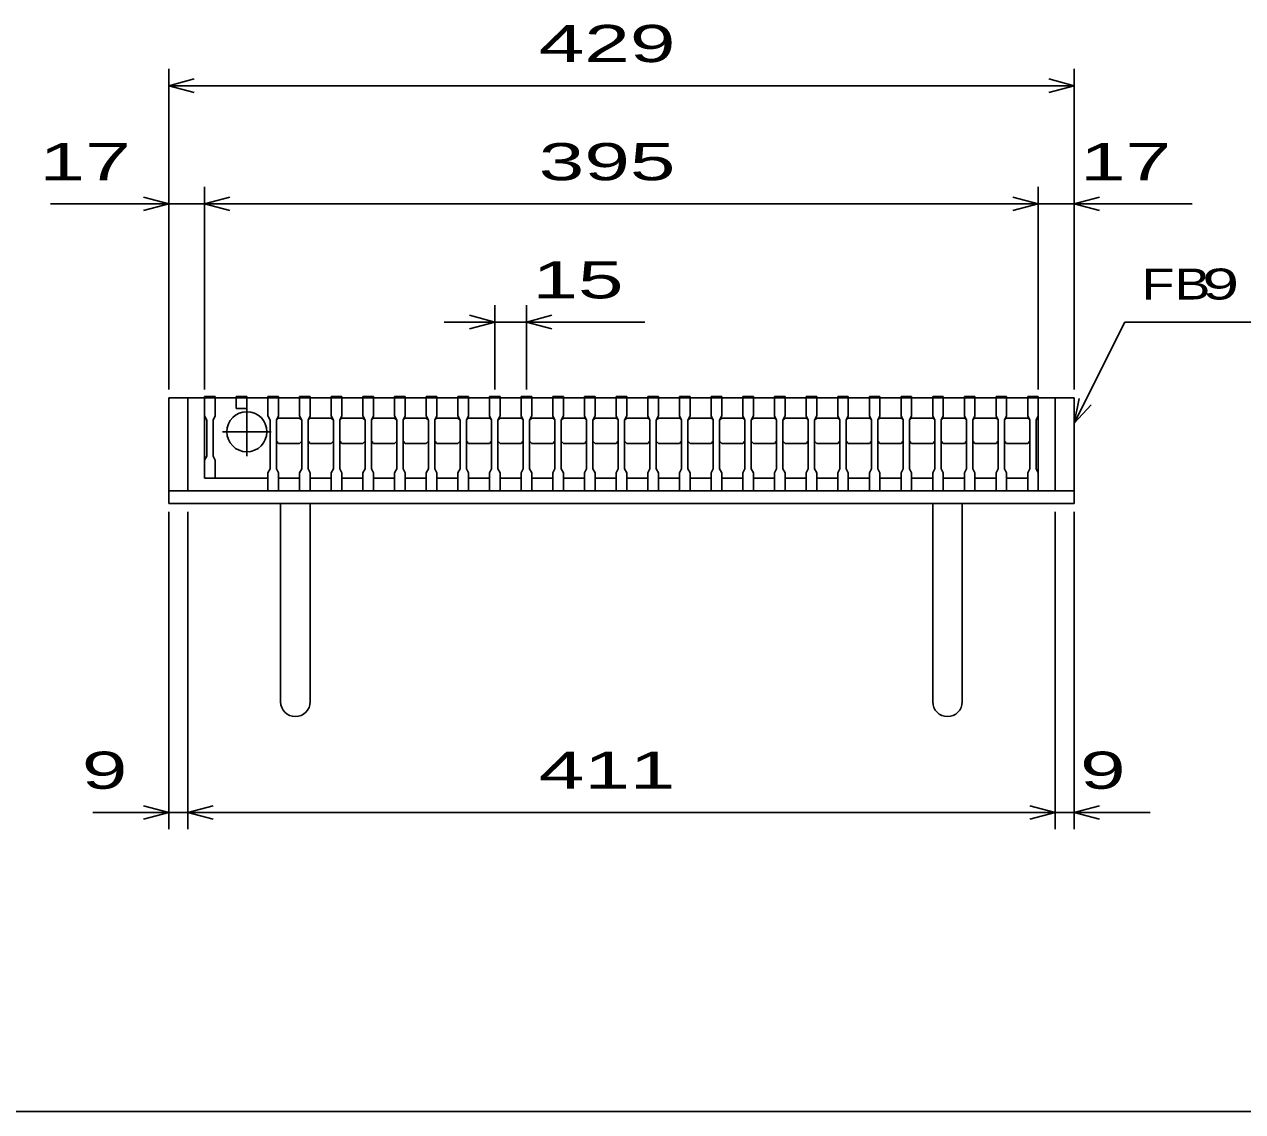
# Model space of a CAD drawing. Units: millimetres, scale not verified. Extents: x -1456 to 1389, y -1026 to 839.
# Drawn here: x -1016 to -439, y -921 to -406 of the extents above; entities that cross this region are included whole.
import ezdxf
from ezdxf.enums import TextEntityAlignment as Align

# ---------------------------------------------------------------- set-up
doc = ezdxf.new("R2010")
doc.units = ezdxf.units.MM
doc.header["$LTSCALE"] = 8
for name, color, linetype, lineweight in [('0_2', 150, 'Continuous', 25), ('16', 3, 'Continuous', 25), ('19', 6, 'Continuous', 25), ('22', 4, 'Continuous', 25)]:
    doc.layers.add(name, color=color, linetype=linetype, lineweight=lineweight)
doc.styles.add('ベクトル', font='')
doc.styles.get('ベクトル').set_extended_font_data('ベクトル')

msp = doc.modelspace()

# ---------------------------------------------------------------- linework, layer by layer
at = {"layer": '0_2'}
msp.add_line((1388.8, -921.2), (-1379.2, -921.2), dxfattribs=at)
at = {"layer": '16'}
for p, q in [((-931, -583), (-931, -582.3)), ((-931, -582.3), (-926, -582.3)), ((-931, -583), (-931, -591.5)), ((-926, -583), (-931, -583)), ((-931, -583), (-931, -621)), ((-931, -583), (-536, -583)), ((-927, -583), (-902, -583)), ((-926, -582.3), (-926, -583)), ((-926, -591.5), (-926, -583)), ((-916, -583), (-916, -582.3)), ((-916, -582.3), (-911, -582.3)), ((-916, -583), (-916, -588)), ((-911, -583), (-916, -583)), ((-911, -582.3), (-911, -583)), ((-911, -588), (-911, -583)), ((-901, -583), (-901, -582.3)), ((-901, -582.3), (-896, -582.3)), ((-901, -583), (-901, -591.5)), ((-896, -583), (-901, -583)), ((-896, -582.3), (-896, -583)), ((-896, -591.5), (-896, -583)), ((-886, -583), (-886, -582.3)), ((-886, -582.3), (-881, -582.3)), ((-886, -583), (-886, -591.5)), ((-881, -583), (-886, -583)), ((-881, -582.3), (-881, -583)), ((-881, -591.5), (-881, -583)), ((-871, -583), (-871, -582.3)), ((-871, -582.3), (-866, -582.3)), ((-871, -583), (-871, -591.5)), ((-866, -583), (-871, -583)), ((-866, -582.3), (-866, -583)), ((-866, -591.5), (-866, -583)), ((-856, -583), (-856, -582.3)), ((-856, -582.3), (-851, -582.3)), ((-856, -583), (-856, -591.5)), ((-851, -583), (-856, -583)), ((-851, -582.3), (-851, -583)), ((-851, -591.5), (-851, -583)), ((-841, -583), (-841, -582.3)), ((-841, -582.3), (-836, -582.3)), ((-841, -583), (-841, -591.5)), ((-836, -583), (-841, -583)), ((-836, -582.3), (-836, -583)), ((-836, -591.5), (-836, -583)), ((-826, -583), (-826, -582.3)), ((-826, -582.3), (-821, -582.3)), ((-826, -583), (-826, -591.5)), ((-821, -583), (-826, -583)), ((-821, -582.3), (-821, -583)), ((-821, -591.5), (-821, -583)), ((-811, -583), (-811, -582.3)), ((-811, -582.3), (-806, -582.3)), ((-811, -583), (-811, -591.5)), ((-806, -583), (-811, -583)), ((-806, -582.3), (-806, -583)), ((-806, -591.5), (-806, -583)), ((-796, -583), (-796, -582.3)), ((-796, -582.3), (-791, -582.3)), ((-796, -583), (-796, -591.5)), ((-791, -583), (-796, -583)), ((-791, -582.3), (-791, -583)), ((-791, -591.5), (-791, -583)), ((-781, -583), (-781, -582.3)), ((-781, -582.3), (-776, -582.3)), ((-781, -583), (-781, -591.5)), ((-776, -583), (-781, -583)), ((-776, -582.3), (-776, -583)), ((-776, -591.5), (-776, -583)), ((-766, -583), (-766, -582.3)), ((-766, -582.3), (-761, -582.3)), ((-766, -583), (-766, -591.5)), ((-761, -583), (-766, -583)), ((-761, -582.3), (-761, -583)), ((-761, -591.5), (-761, -583)), ((-751, -583), (-751, -582.3)), ((-751, -582.3), (-746, -582.3)), ((-751, -583), (-751, -591.5)), ((-746, -583), (-751, -583)), ((-746, -582.3), (-746, -583)), ((-746, -591.5), (-746, -583)), ((-736, -583), (-736, -582.3)), ((-736, -582.3), (-731, -582.3)), ((-736, -583), (-736, -591.5)), ((-731, -583), (-736, -583)), ((-731, -582.3), (-731, -583)), ((-731, -591.5), (-731, -583)), ((-721, -583), (-721, -582.3)), ((-721, -582.3), (-716, -582.3)), ((-721, -583), (-721, -591.5)), ((-716, -583), (-721, -583)), ((-716, -582.3), (-716, -583)), ((-716, -591.5), (-716, -583)), ((-706, -583), (-706, -582.3)), ((-706, -582.3), (-701, -582.3)), ((-706, -583), (-706, -591.5)), ((-701, -583), (-706, -583)), ((-701, -582.3), (-701, -583)), ((-701, -591.5), (-701, -583)), ((-691, -583), (-691, -582.3)), ((-691, -582.3), (-686, -582.3)), ((-691, -583), (-691, -591.5)), ((-686, -583), (-691, -583)), ((-686, -582.3), (-686, -583)), ((-686, -591.5), (-686, -583)), ((-676, -583), (-676, -582.3)), ((-676, -582.3), (-671, -582.3)), ((-676, -583), (-676, -591.5)), ((-671, -583), (-676, -583)), ((-671, -582.3), (-671, -583)), ((-671, -591.5), (-671, -583)), ((-661, -583), (-661, -582.3)), ((-661, -582.3), (-656, -582.3)), ((-661, -583), (-661, -591.5)), ((-656, -583), (-661, -583)), ((-656, -582.3), (-656, -583)), ((-656, -591.5), (-656, -583)), ((-646, -583), (-646, -582.3)), ((-646, -582.3), (-641, -582.3)), ((-646, -583), (-646, -591.5)), ((-641, -583), (-646, -583)), ((-641, -582.3), (-641, -583)), ((-641, -591.5), (-641, -583)), ((-631, -583), (-631, -582.3)), ((-631, -582.3), (-626, -582.3)), ((-631, -583), (-631, -591.5)), ((-626, -583), (-631, -583)), ((-626, -582.3), (-626, -583)), ((-626, -591.5), (-626, -583)), ((-616, -583), (-616, -582.3)), ((-616, -582.3), (-611, -582.3)), ((-616, -583), (-616, -591.5)), ((-611, -583), (-616, -583)), ((-611, -582.3), (-611, -583)), ((-611, -591.5), (-611, -583)), ((-601, -583), (-601, -582.3)), ((-601, -582.3), (-596, -582.3)), ((-601, -583), (-601, -591.5)), ((-596, -583), (-601, -583)), ((-596, -582.3), (-596, -583)), ((-596, -591.5), (-596, -583)), ((-586, -583), (-586, -582.3)), ((-586, -582.3), (-581, -582.3)), ((-586, -583), (-586, -591.5)), ((-581, -583), (-586, -583)), ((-581, -582.3), (-581, -583)), ((-581, -591.5), (-581, -583)), ((-571, -583), (-571, -582.3)), ((-571, -582.3), (-566, -582.3)), ((-571, -583), (-571, -591.5)), ((-566, -583), (-571, -583)), ((-566, -582.3), (-566, -583)), ((-566, -591.5), (-566, -583)), ((-556, -583), (-556, -582.3)), ((-556, -582.3), (-551, -582.3)), ((-556, -583), (-556, -591.5)), ((-551, -583), (-556, -583)), ((-551, -582.3), (-551, -583)), ((-551, -591.5), (-551, -583)), ((-541, -583), (-541, -582.3)), ((-541, -582.3), (-536, -582.3)), ((-541, -583), (-541, -591.5)), ((-536, -583), (-541, -583)), ((-536, -582.3), (-536, -583)), ((-536, -591.5), (-536, -583)), ((-536, -621), (-536, -583)), ((-916, -588), (-911, -588)), ((-911, -587.5), (-911, -610.5)), ((-931, -591.5), (-930, -593.5)), ((-930, -593.5), (-930, -610.5)), ((-927, -593.5), (-926, -591.5)), ((-927, -610.5), (-927, -593.5)), ((-901, -591.5), (-900, -593.5)), ((-900, -593.5), (-900, -616.5)), ((-897, -593.5), (-896, -591.5)), ((-897, -593.5), (-896, -592.5)), ((-897, -616.5), (-897, -593.5)), ((-896, -592.5), (-886, -592.5)), ((-886, -591.5), (-885, -593.5)), ((-886, -592.5), (-885, -593.5)), ((-885, -593.5), (-885, -616.5)), ((-882, -593.5), (-881, -591.5)), ((-882, -593.5), (-881, -592.5)), ((-882, -616.5), (-882, -593.5)), ((-881, -592.5), (-871, -592.5)), ((-871, -591.5), (-870, -593.5)), ((-871, -592.5), (-870, -593.5)), ((-870, -593.5), (-870, -616.5)), ((-867, -593.5), (-866, -591.5)), ((-867, -593.5), (-866, -592.5)), ((-867, -616.5), (-867, -593.5)), ((-866, -592.5), (-856, -592.5)), ((-856, -591.5), (-855, -593.5)), ((-856, -592.5), (-855, -593.5)), ((-855, -593.5), (-855, -616.5)), ((-852, -593.5), (-851, -591.5)), ((-852, -593.5), (-851, -592.5)), ((-852, -616.5), (-852, -593.5)), ((-851, -592.5), (-841, -592.5)), ((-841, -591.5), (-840, -593.5)), ((-841, -592.5), (-840, -593.5)), ((-840, -593.5), (-840, -616.5)), ((-837, -593.5), (-836, -591.5)), ((-837, -593.5), (-836, -592.5)), ((-837, -616.5), (-837, -593.5)), ((-836, -592.5), (-826, -592.5)), ((-826, -591.5), (-825, -593.5)), ((-826, -592.5), (-825, -593.5)), ((-825, -593.5), (-825, -616.5)), ((-822, -593.5), (-821, -591.5)), ((-822, -593.5), (-821, -592.5)), ((-822, -616.5), (-822, -593.5)), ((-821, -592.5), (-811, -592.5)), ((-811, -591.5), (-810, -593.5)), ((-811, -592.5), (-810, -593.5)), ((-810, -593.5), (-810, -616.5)), ((-807, -593.5), (-806, -591.5)), ((-807, -593.5), (-806, -592.5)), ((-807, -616.5), (-807, -593.5)), ((-806, -592.5), (-796, -592.5)), ((-796, -591.5), (-795, -593.5)), ((-796, -592.5), (-795, -593.5)), ((-795, -593.5), (-795, -616.5)), ((-792, -593.5), (-791, -591.5)), ((-792, -593.5), (-791, -592.5)), ((-792, -616.5), (-792, -593.5)), ((-791, -592.5), (-781, -592.5)), ((-781, -591.5), (-780, -593.5)), ((-781, -592.5), (-780, -593.5)), ((-780, -593.5), (-780, -616.5)), ((-777, -593.5), (-776, -591.5)), ((-777, -593.5), (-776, -592.5)), ((-777, -616.5), (-777, -593.5)), ((-776, -592.5), (-766, -592.5)), ((-766, -591.5), (-765, -593.5)), ((-766, -592.5), (-765, -593.5)), ((-765, -593.5), (-765, -616.5)), ((-762, -593.5), (-761, -591.5)), ((-762, -593.5), (-761, -592.5)), ((-762, -616.5), (-762, -593.5)), ((-761, -592.5), (-751, -592.5)), ((-751, -591.5), (-750, -593.5)), ((-751, -592.5), (-750, -593.5)), ((-750, -593.5), (-750, -616.5)), ((-747, -593.5), (-746, -591.5)), ((-747, -593.5), (-746, -592.5)), ((-747, -616.5), (-747, -593.5)), ((-746, -592.5), (-736, -592.5)), ((-736, -591.5), (-735, -593.5)), ((-736, -592.5), (-735, -593.5)), ((-735, -593.5), (-735, -616.5)), ((-732, -593.5), (-731, -591.5)), ((-732, -593.5), (-731, -592.5)), ((-732, -616.5), (-732, -593.5)), ((-731, -592.5), (-721, -592.5)), ((-721, -591.5), (-720, -593.5)), ((-721, -592.5), (-720, -593.5)), ((-720, -593.5), (-720, -616.5)), ((-717, -593.5), (-716, -591.5)), ((-717, -593.5), (-716, -592.5)), ((-717, -616.5), (-717, -593.5)), ((-716, -592.5), (-706, -592.5)), ((-706, -591.5), (-705, -593.5)), ((-706, -592.5), (-705, -593.5)), ((-705, -593.5), (-705, -616.5)), ((-702, -593.5), (-701, -591.5)), ((-702, -593.5), (-701, -592.5)), ((-702, -616.5), (-702, -593.5)), ((-701, -592.5), (-691, -592.5)), ((-691, -591.5), (-690, -593.5)), ((-691, -592.5), (-690, -593.5)), ((-690, -593.5), (-690, -616.5)), ((-687, -593.5), (-686, -591.5)), ((-687, -593.5), (-686, -592.5)), ((-687, -616.5), (-687, -593.5)), ((-686, -592.5), (-676, -592.5)), ((-676, -591.5), (-675, -593.5)), ((-676, -592.5), (-675, -593.5)), ((-675, -593.5), (-675, -616.5)), ((-672, -593.5), (-671, -591.5)), ((-672, -593.5), (-671, -592.5)), ((-672, -616.5), (-672, -593.5)), ((-671, -592.5), (-661, -592.5)), ((-661, -591.5), (-660, -593.5)), ((-661, -592.5), (-660, -593.5)), ((-660, -593.5), (-660, -616.5)), ((-657, -593.5), (-656, -591.5)), ((-657, -593.5), (-656, -592.5)), ((-657, -616.5), (-657, -593.5)), ((-656, -592.5), (-646, -592.5)), ((-646, -591.5), (-645, -593.5)), ((-646, -592.5), (-645, -593.5)), ((-645, -593.5), (-645, -616.5)), ((-642, -593.5), (-641, -591.5)), ((-642, -593.5), (-641, -592.5)), ((-642, -616.5), (-642, -593.5)), ((-641, -592.5), (-631, -592.5)), ((-631, -591.5), (-630, -593.5)), ((-631, -592.5), (-630, -593.5)), ((-630, -593.5), (-630, -616.5)), ((-627, -593.5), (-626, -591.5)), ((-627, -593.5), (-626, -592.5)), ((-627, -616.5), (-627, -593.5)), ((-626, -592.5), (-616, -592.5)), ((-616, -591.5), (-615, -593.5)), ((-616, -592.5), (-615, -593.5)), ((-615, -593.5), (-615, -616.5)), ((-612, -593.5), (-611, -591.5)), ((-612, -593.5), (-611, -592.5)), ((-612, -616.5), (-612, -593.5)), ((-611, -592.5), (-601, -592.5)), ((-601, -591.5), (-600, -593.5)), ((-601, -592.5), (-600, -593.5)), ((-600, -593.5), (-600, -616.5)), ((-597, -593.5), (-596, -591.5)), ((-597, -593.5), (-596, -592.5)), ((-597, -616.5), (-597, -593.5)), ((-596, -592.5), (-586, -592.5)), ((-586, -591.5), (-585, -593.5)), ((-586, -592.5), (-585, -593.5)), ((-585, -593.5), (-585, -616.5)), ((-582, -593.5), (-581, -591.5)), ((-582, -593.5), (-581, -592.5)), ((-582, -616.5), (-582, -593.5)), ((-581, -592.5), (-571, -592.5)), ((-571, -591.5), (-570, -593.5)), ((-571, -592.5), (-570, -593.5)), ((-570, -593.5), (-570, -616.5)), ((-567, -593.5), (-566, -591.5)), ((-567, -593.5), (-566, -592.5)), ((-567, -616.5), (-567, -593.5)), ((-566, -592.5), (-556, -592.5)), ((-556, -591.5), (-555, -593.5)), ((-556, -592.5), (-555, -593.5)), ((-555, -593.5), (-555, -616.5)), ((-552, -593.5), (-551, -591.5)), ((-552, -593.5), (-551, -592.5)), ((-552, -616.5), (-552, -593.5)), ((-551, -592.5), (-541, -592.5)), ((-541, -591.5), (-540, -593.5)), ((-541, -592.5), (-540, -593.5)), ((-540, -593.5), (-540, -616.5)), ((-537, -593.5), (-536, -591.5)), ((-537, -616.5), (-537, -593.5)), ((-922.5, -599), (-899.5, -599)), ((-896, -604.5), (-897, -603.5)), ((-886, -604.5), (-896, -604.5)), ((-885, -603.5), (-886, -604.5)), ((-881, -604.5), (-882, -603.5)), ((-871, -604.5), (-881, -604.5)), ((-870, -603.5), (-871, -604.5)), ((-866, -604.5), (-867, -603.5)), ((-856, -604.5), (-866, -604.5)), ((-855, -603.5), (-856, -604.5)), ((-851, -604.5), (-852, -603.5)), ((-841, -604.5), (-851, -604.5)), ((-840, -603.5), (-841, -604.5)), ((-836, -604.5), (-837, -603.5)), ((-826, -604.5), (-836, -604.5)), ((-825, -603.5), (-826, -604.5)), ((-821, -604.5), (-822, -603.5)), ((-811, -604.5), (-821, -604.5)), ((-810, -603.5), (-811, -604.5)), ((-806, -604.5), (-807, -603.5)), ((-796, -604.5), (-806, -604.5)), ((-795, -603.5), (-796, -604.5)), ((-791, -604.5), (-792, -603.5)), ((-781, -604.5), (-791, -604.5)), ((-780, -603.5), (-781, -604.5)), ((-776, -604.5), (-777, -603.5)), ((-766, -604.5), (-776, -604.5)), ((-765, -603.5), (-766, -604.5)), ((-761, -604.5), (-762, -603.5)), ((-751, -604.5), (-761, -604.5)), ((-750, -603.5), (-751, -604.5)), ((-746, -604.5), (-747, -603.5)), ((-736, -604.5), (-746, -604.5)), ((-735, -603.5), (-736, -604.5)), ((-731, -604.5), (-732, -603.5)), ((-721, -604.5), (-731, -604.5)), ((-720, -603.5), (-721, -604.5)), ((-716, -604.5), (-717, -603.5)), ((-706, -604.5), (-716, -604.5)), ((-705, -603.5), (-706, -604.5)), ((-701, -604.5), (-702, -603.5)), ((-691, -604.5), (-701, -604.5)), ((-690, -603.5), (-691, -604.5)), ((-686, -604.5), (-687, -603.5)), ((-676, -604.5), (-686, -604.5)), ((-675, -603.5), (-676, -604.5)), ((-671, -604.5), (-672, -603.5)), ((-661, -604.5), (-671, -604.5)), ((-660, -603.5), (-661, -604.5)), ((-656, -604.5), (-657, -603.5)), ((-646, -604.5), (-656, -604.5)), ((-645, -603.5), (-646, -604.5)), ((-641, -604.5), (-642, -603.5)), ((-631, -604.5), (-641, -604.5)), ((-630, -603.5), (-631, -604.5)), ((-626, -604.5), (-627, -603.5)), ((-616, -604.5), (-626, -604.5)), ((-615, -603.5), (-616, -604.5)), ((-611, -604.5), (-612, -603.5)), ((-601, -604.5), (-611, -604.5)), ((-600, -603.5), (-601, -604.5)), ((-596, -604.5), (-597, -603.5)), ((-586, -604.5), (-596, -604.5)), ((-585, -603.5), (-586, -604.5)), ((-581, -604.5), (-582, -603.5)), ((-571, -604.5), (-581, -604.5)), ((-570, -603.5), (-571, -604.5)), ((-566, -604.5), (-567, -603.5)), ((-556, -604.5), (-566, -604.5)), ((-555, -603.5), (-556, -604.5)), ((-551, -604.5), (-552, -603.5)), ((-541, -604.5), (-551, -604.5)), ((-540, -603.5), (-541, -604.5)), ((-930, -610.5), (-931, -612.5)), ((-926, -612.5), (-927, -610.5)), ((-931, -612.5), (-931, -621)), ((-926, -621), (-926, -612.5)), ((-900, -616.5), (-901, -618.5)), ((-896, -618.5), (-897, -616.5)), ((-885, -616.5), (-886, -618.5)), ((-881, -618.5), (-882, -616.5)), ((-870, -616.5), (-871, -618.5)), ((-866, -618.5), (-867, -616.5)), ((-855, -616.5), (-856, -618.5)), ((-851, -618.5), (-852, -616.5)), ((-840, -616.5), (-841, -618.5)), ((-836, -618.5), (-837, -616.5)), ((-825, -616.5), (-826, -618.5)), ((-821, -618.5), (-822, -616.5)), ((-810, -616.5), (-811, -618.5)), ((-806, -618.5), (-807, -616.5)), ((-795, -616.5), (-796, -618.5)), ((-791, -618.5), (-792, -616.5)), ((-780, -616.5), (-781, -618.5)), ((-776, -618.5), (-777, -616.5)), ((-765, -616.5), (-766, -618.5)), ((-761, -618.5), (-762, -616.5)), ((-750, -616.5), (-751, -618.5)), ((-746, -618.5), (-747, -616.5)), ((-735, -616.5), (-736, -618.5)), ((-731, -618.5), (-732, -616.5)), ((-720, -616.5), (-721, -618.5)), ((-716, -618.5), (-717, -616.5)), ((-705, -616.5), (-706, -618.5)), ((-701, -618.5), (-702, -616.5)), ((-690, -616.5), (-691, -618.5)), ((-686, -618.5), (-687, -616.5)), ((-675, -616.5), (-676, -618.5)), ((-671, -618.5), (-672, -616.5)), ((-660, -616.5), (-661, -618.5)), ((-656, -618.5), (-657, -616.5)), ((-645, -616.5), (-646, -618.5)), ((-641, -618.5), (-642, -616.5)), ((-630, -616.5), (-631, -618.5)), ((-626, -618.5), (-627, -616.5)), ((-615, -616.5), (-616, -618.5)), ((-611, -618.5), (-612, -616.5)), ((-600, -616.5), (-601, -618.5)), ((-596, -618.5), (-597, -616.5)), ((-585, -616.5), (-586, -618.5)), ((-581, -618.5), (-582, -616.5)), ((-570, -616.5), (-571, -618.5)), ((-566, -618.5), (-567, -616.5)), ((-555, -616.5), (-556, -618.5)), ((-551, -618.5), (-552, -616.5)), ((-540, -616.5), (-541, -618.5)), ((-536, -618.5), (-537, -616.5)), ((-931, -621), (-926, -621)), ((-926, -621), (-901, -621)), ((-901, -618.5), (-901, -627)), ((-896, -627), (-896, -618.5)), ((-896, -621), (-886, -621)), ((-886, -618.5), (-886, -627)), ((-881, -627), (-881, -618.5)), ((-881, -621), (-871, -621)), ((-871, -618.5), (-871, -627)), ((-866, -627), (-866, -618.5)), ((-866, -621), (-856, -621)), ((-856, -618.5), (-856, -627)), ((-851, -627), (-851, -618.5)), ((-851, -621), (-841, -621)), ((-841, -618.5), (-841, -627)), ((-836, -627), (-836, -618.5)), ((-836, -621), (-826, -621)), ((-826, -618.5), (-826, -627)), ((-821, -627), (-821, -618.5)), ((-821, -621), (-811, -621)), ((-811, -618.5), (-811, -627)), ((-806, -627), (-806, -618.5)), ((-806, -621), (-796, -621)), ((-796, -618.5), (-796, -627)), ((-791, -627), (-791, -618.5)), ((-791, -621), (-781, -621)), ((-781, -618.5), (-781, -627)), ((-776, -627), (-776, -618.5)), ((-776, -621), (-766, -621)), ((-766, -618.5), (-766, -627)), ((-761, -627), (-761, -618.5)), ((-761, -621), (-751, -621)), ((-751, -618.5), (-751, -627)), ((-746, -627), (-746, -618.5)), ((-746, -621), (-736, -621)), ((-736, -618.5), (-736, -627)), ((-731, -627), (-731, -618.5)), ((-731, -621), (-721, -621)), ((-721, -618.5), (-721, -627)), ((-716, -627), (-716, -618.5)), ((-716, -621), (-706, -621)), ((-706, -618.5), (-706, -627)), ((-701, -627), (-701, -618.5)), ((-701, -621), (-691, -621)), ((-691, -618.5), (-691, -627)), ((-686, -627), (-686, -618.5)), ((-686, -621), (-676, -621)), ((-676, -618.5), (-676, -627)), ((-671, -627), (-671, -618.5)), ((-671, -621), (-661, -621)), ((-661, -618.5), (-661, -627)), ((-656, -627), (-656, -618.5)), ((-656, -621), (-646, -621)), ((-646, -618.5), (-646, -627)), ((-641, -627), (-641, -618.5)), ((-641, -621), (-631, -621)), ((-631, -618.5), (-631, -627)), ((-626, -627), (-626, -618.5)), ((-626, -621), (-616, -621)), ((-616, -618.5), (-616, -627)), ((-611, -627), (-611, -618.5)), ((-611, -621), (-601, -621)), ((-601, -618.5), (-601, -627)), ((-596, -627), (-596, -618.5)), ((-596, -621), (-586, -621)), ((-586, -618.5), (-586, -627)), ((-581, -627), (-581, -618.5)), ((-581, -621), (-571, -621)), ((-571, -618.5), (-571, -627)), ((-566, -627), (-566, -618.5)), ((-566, -621), (-556, -621)), ((-556, -618.5), (-556, -627)), ((-551, -627), (-551, -618.5)), ((-551, -621), (-541, -621)), ((-541, -618.5), (-541, -627)), ((-536, -627), (-536, -618.5)), ((-901, -627), (-896, -627)), ((-886, -627), (-881, -627)), ((-871, -627), (-866, -627)), ((-856, -627), (-851, -627)), ((-841, -627), (-836, -627)), ((-826, -627), (-821, -627)), ((-811, -627), (-806, -627)), ((-796, -627), (-791, -627)), ((-781, -627), (-776, -627)), ((-766, -627), (-761, -627)), ((-751, -627), (-746, -627)), ((-736, -627), (-731, -627)), ((-721, -627), (-716, -627)), ((-706, -627), (-701, -627)), ((-691, -627), (-686, -627)), ((-676, -627), (-671, -627)), ((-661, -627), (-656, -627)), ((-646, -627), (-641, -627)), ((-631, -627), (-626, -627)), ((-616, -627), (-611, -627)), ((-601, -627), (-596, -627)), ((-586, -627), (-581, -627)), ((-571, -627), (-566, -627)), ((-556, -627), (-551, -627)), ((-541, -627), (-536, -627))]:
    msp.add_line(p, q, dxfattribs=at)
msp.add_circle((-911, -599), 9.5, dxfattribs=at)
at = {"layer": '19'}
for p, q in [((-931, -583), (-948, -583)), ((-948, -583), (-948, -633)), ((-939, -627), (-939, -583)), ((-519, -583), (-536, -583)), ((-528, -583), (-528, -627)), ((-519, -633), (-519, -583)), ((-939, -627), (-948, -627)), ((-528, -627), (-939, -627)), ((-528, -627), (-519, -627)), ((-948, -633), (-519, -633)), ((-895, -633), (-895, -727)), ((-881, -727), (-881, -633)), ((-586, -633), (-586, -727)), ((-572, -727), (-572, -633))]:
    msp.add_line(p, q, dxfattribs=at)
for centre in [(-888, -727), (-579, -727)]:
    msp.add_arc(centre, 7, 180, 0, dxfattribs=at)
at = {"layer": '22'}
for p, q in [((-948, -579), (-948, -427)), ((-519, -579), (-519, -427)), ((-948, -435), (-936, -431.8)), ((-519, -435), (-531, -431.8)), ((-936, -438.2), (-948, -435)), ((-948, -435), (-519, -435)), ((-531, -438.2), (-519, -435)), ((-948, -579), (-948, -483)), ((-931, -579), (-931, -483)), ((-536, -579), (-536, -483)), ((-519, -579), (-519, -483)), ((-948, -491), (-960, -487.8)), ((-931, -491), (-919, -487.8)), ((-536, -491), (-548, -487.8)), ((-519, -491), (-507, -487.8)), ((-1004, -491), (-948, -491)), ((-960, -494.2), (-948, -491)), ((-948, -491), (-931, -491)), ((-919, -494.2), (-931, -491)), ((-931, -491), (-536, -491)), ((-548, -494.2), (-536, -491)), ((-536, -491), (-519, -491)), ((-507, -494.2), (-519, -491)), ((-519, -491), (-463, -491)), ((-793.5, -579), (-793.5, -539)), ((-778.5, -539), (-778.5, -579)), ((-793.5, -547), (-817.5, -547)), ((-793.5, -547), (-805.5, -543.8)), ((-805.5, -550.2), (-793.5, -547)), ((-793.5, -547), (-778.5, -547)), ((-778.5, -547), (-766.5, -543.8)), ((-766.5, -550.2), (-778.5, -547)), ((-778.5, -547), (-722.5, -547)), ((-519, -595), (-495, -547)), ((-495, -547), (-367, -547)), ((-519, -595), (-516.6, -583.32)), ((-519, -595), (-511, -586.2)), ((-948, -787.4), (-948, -637)), ((-939, -787.4), (-939, -637)), ((-528, -787.4), (-528, -637)), ((-519, -787.4), (-519, -637)), ((-948, -779.4), (-960, -776.2)), ((-939, -779.4), (-927, -776.2)), ((-528, -779.4), (-540, -776.2)), ((-519, -779.4), (-507, -776.2)), ((-984, -779.4), (-948, -779.4)), ((-960, -782.6), (-948, -779.4)), ((-948, -779.4), (-939, -779.4)), ((-927, -782.6), (-939, -779.4)), ((-939, -779.4), (-528, -779.4)), ((-540, -782.6), (-528, -779.4)), ((-528, -779.4), (-519, -779.4)), ((-507, -782.6), (-519, -779.4)), ((-519, -779.4), (-483, -779.4))]:
    msp.add_line(p, q, dxfattribs=at)

# ---------------------------------------------------------------- texts
at = {"layer": '22', "color": 2, "style": 'ベクトル'}
for s, height, width, p in [(' 429 ', 17.6, 1.65, (-783.5, -415)), (' 17 ', 17.6, 1.65, (-1020, -471)), (' 395 ', 17.6, 1.65, (-783.5, -471)), (' 17 ', 17.6, 1.65, (-527, -471)), (' 15 ', 17.6, 1.65, (-786.5, -527)), ('FB', 14.66, 1.3, (-487, -529)), (' 9 ', 14.66, 1.6, (-467, -529)), (' 9 ', 17.6, 1.65, (-1000, -759.4)), (' 9 ', 17.6, 1.65, (-527, -759.4)), (' 411 ', 17.6, 1.65, (-783.5, -759.4))]:
    msp.add_text(s, height=height, dxfattribs=dict(at, width=width)).set_placement(p, align=Align.MIDDLE_LEFT)

doc.saveas('drawing.dxf')
